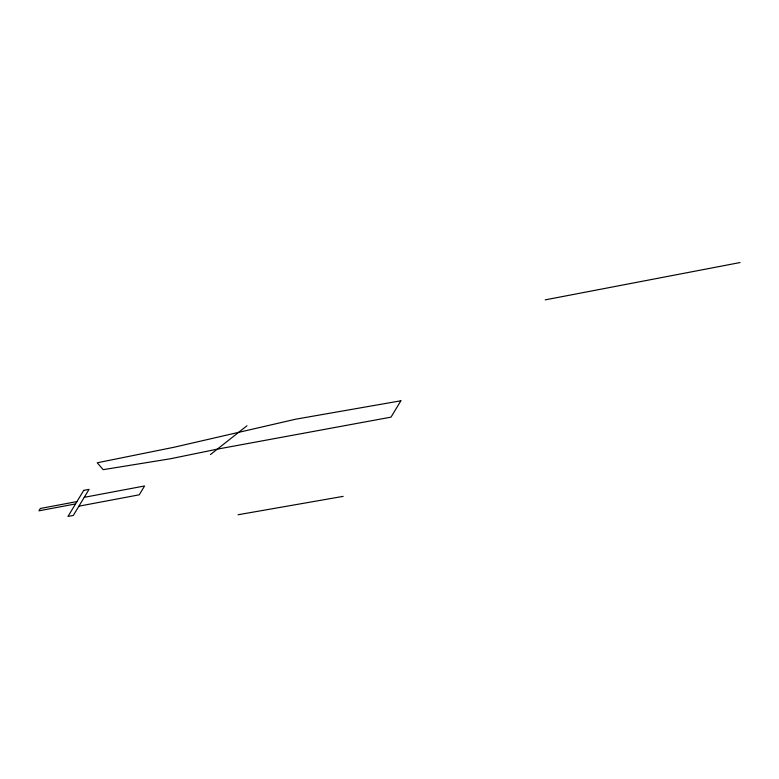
<?xml version="1.0" encoding="UTF-8"?>
<svg xmlns="http://www.w3.org/2000/svg" width="779" height="779" viewBox="0 0 779 779"><rect width="100%" height="100%" fill="white"/><g stroke="black" fill="none" stroke-linecap="round" stroke-linejoin="round"><path stroke-width="1.17" d="M210.447 454.547L246.962 425.782M545.193 299.866L740.05 262.552M84.249 497.333L144.582 485.969L139.237 494.811L78.913 506.175M76.965 501.579L40.372 508.473L38.95 510.82L75.544 503.925M238.043 514.753L343.14 496.369M83.733 490.371L67.977 516.448L73.304 515.445L89.059 489.368L83.733 490.371M400.873 400.796L391 417.145L217.75 449.064L170.484 458.753L103.188 469.669L97.229 462.784L174.029 447.253L295.777 419.18L400.873 400.796"/></g></svg>
